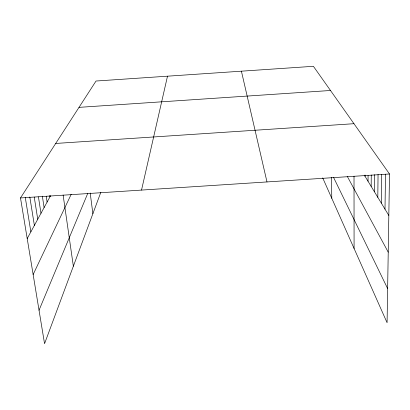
<?xml version="1.0" encoding="UTF-8"?>
<svg xmlns="http://www.w3.org/2000/svg" width="410" height="410" viewBox="0 0 410 410"><rect width="100%" height="100%" fill="white"/><g stroke="black" fill="none" stroke-linecap="round" stroke-linejoin="round"><path stroke-width="0.61" d="M365.023 176.295L365.028 175.029M368.042 181.261L368.072 175.567M371.173 186.412L371.255 175.024M374.427 191.767L374.581 174.675M377.81 197.338L378.056 174.516M381.331 203.135L381.689 174.563M385 209.167L385.502 174.168M100.834 192.295L44.552 343.693L20.5 197.943L96.027 81.026L313.404 66.307L389.5 173.983L387.076 322.701L322.706 177.884M141.527 190.086L167.5 76.188M39.032 310.252L87.812 193.243M33.138 274.536L71.186 194.32M27.203 238.574L50.553 195.724M79.017 107.358L330.491 90.487M55.698 143.454L353.963 123.702M20.5 197.943L389.5 173.983M364.377 175.234L388.823 215.46M347.29 176.387L388.224 252.16M333.504 177.289L387.634 288.599M241.408 71.181L266.987 181.937M25.287 197.558L30.863 231.86M29.807 196.954L34.373 225.418M34.245 197.113L37.746 219.227M38.422 196.861L40.985 213.282M42.353 196.19L44.106 207.557M46.238 196.364L47.104 202.053M49.805 195.483L49.994 196.744M63.119 195.052L73.354 266.208M90.19 193.023L92.88 213.682M331.526 177.351L331.777 198.291M354.014 176.162L354.081 248.48"/></g></svg>
